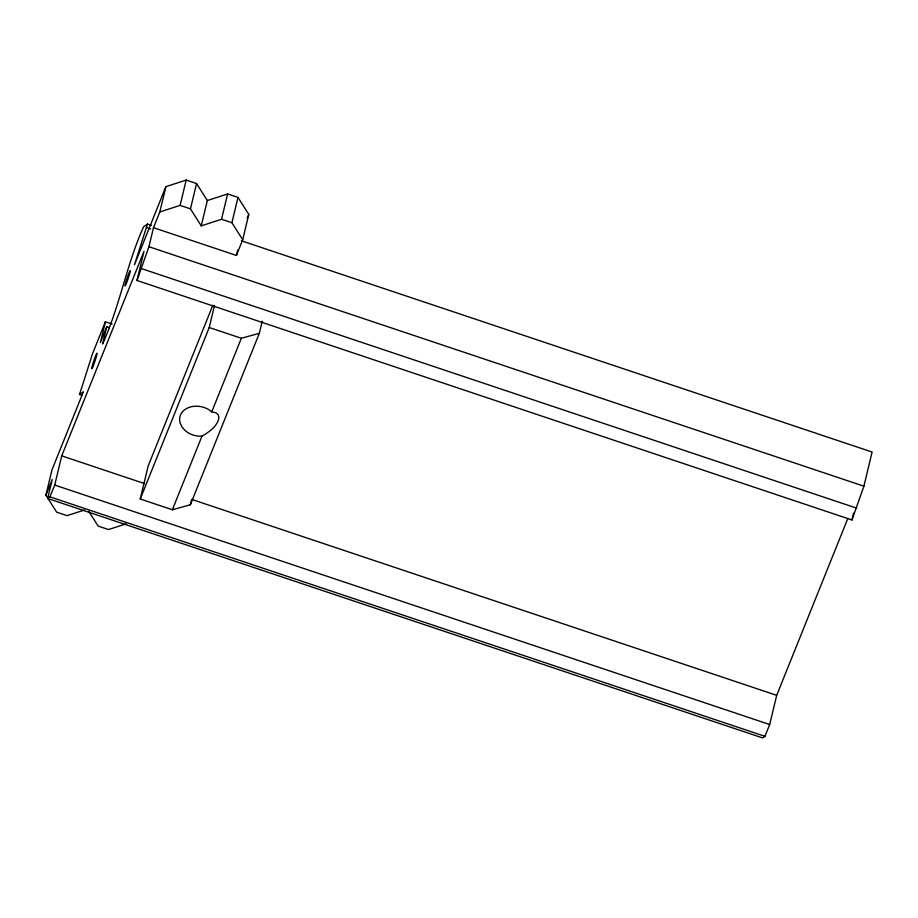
<?xml version="1.0" encoding="UTF-8"?>
<svg xmlns="http://www.w3.org/2000/svg" width="918" height="918" viewBox="0 0 918 918"><rect width="100%" height="100%" fill="white"/><g stroke="black" fill="none" stroke-linecap="round" stroke-linejoin="round"><path stroke-width="1.38" d="M84.64 509.949L67.06 515.664L56.698 512.198L45.9 495.192L51.982 469.855L83.389 391.791L79.51 394.51L82.184 395.406M847.75 518.681L776.697 695.328L769.686 724.52L764.946 736.328L762.64 737.934L47.667 498.474L52.223 479.46L45.9 495.192M47.667 498.474L49.962 496.856L54.713 485.06L61.724 455.856L143.988 251.314L136.989 280.483L851.973 519.967L863.907 486.184L872.1 452.035L241.377 240.791M79.51 394.51L92.5 353.82L105.398 321.77L112.088 324.008M105.398 321.77L100.406 342.552L106.729 326.819L109.345 327.692M106.729 326.819L102.609 343.998C119.891 306.084 126.42 264.728 143.598 226.78L147.477 224.061L151.493 225.403M165.894 186.652L159.812 211.978L153.49 227.687L236.385 255.445L242.708 239.736L231.91 222.741L221.548 219.264L201.26 225.862L207.342 200.537L196.544 183.531L186.182 180.066L165.894 186.652L134.487 264.74L147.477 224.061M136.989 280.483L148.923 246.713L153.49 227.687M159.812 211.978L180.1 205.38L186.182 180.066M201.26 225.862L190.462 208.856L196.544 183.531M262.227 321.243L259.335 333.291L190.359 504.774L172.366 509.754L140.247 499.002L148.154 466.057L212.85 305.212M221.548 219.264L227.63 193.939L237.992 197.416L248.789 214.422L242.708 239.736M231.91 222.741L237.992 197.416M140.247 499.002L209.224 327.508L214.491 305.556M236.385 255.445L237.705 249.948M190.359 504.774L191.644 499.426M851.973 519.967L853.637 513.024M247.206 218.358L248.789 214.422M172.366 509.754L201.96 436.176C209.155 431.953 217.555 426.365 218.966 417.495L218.209 414.752L216.017 412.825L211.748 411.849L208.604 409.508A19.175 14.768 13.5 0 0 187.547 408.04A19.175 14.768 13.5 0 0 180.1 422.854L181.833 426.675L184.702 430.117A19.175 14.768 13.5 0 0 197.909 436.107L201.96 436.176M211.748 411.849L241.342 338.272L259.335 333.291M207.342 200.537L227.63 193.939M126.087 523.834L108.508 529.548L98.146 526.083L88.794 511.337M180.1 205.38L190.462 208.856M146.616 227.664L150.632 229.007M148.923 246.713L863.907 486.184M141.739 268.699L856.712 508.17M209.224 327.508L241.342 338.272M61.724 455.856L144.619 483.625M192.114 499.53L776.697 695.328M54.713 485.06L769.686 724.52M49.962 496.856L764.946 736.328M126.386 283.467A8.216 0.597 -71.5 0 0 130.276 270.718A8.216 0.597 -71.5 0 0 126.168 280.942A8.216 0.597 -71.5 0 0 126.386 283.467M93.166 366.064A8.216 0.597 -71.5 0 0 97.056 353.315A8.216 0.597 -71.5 0 0 92.936 363.539A8.216 0.597 -71.5 0 0 93.166 366.064"/></g></svg>
